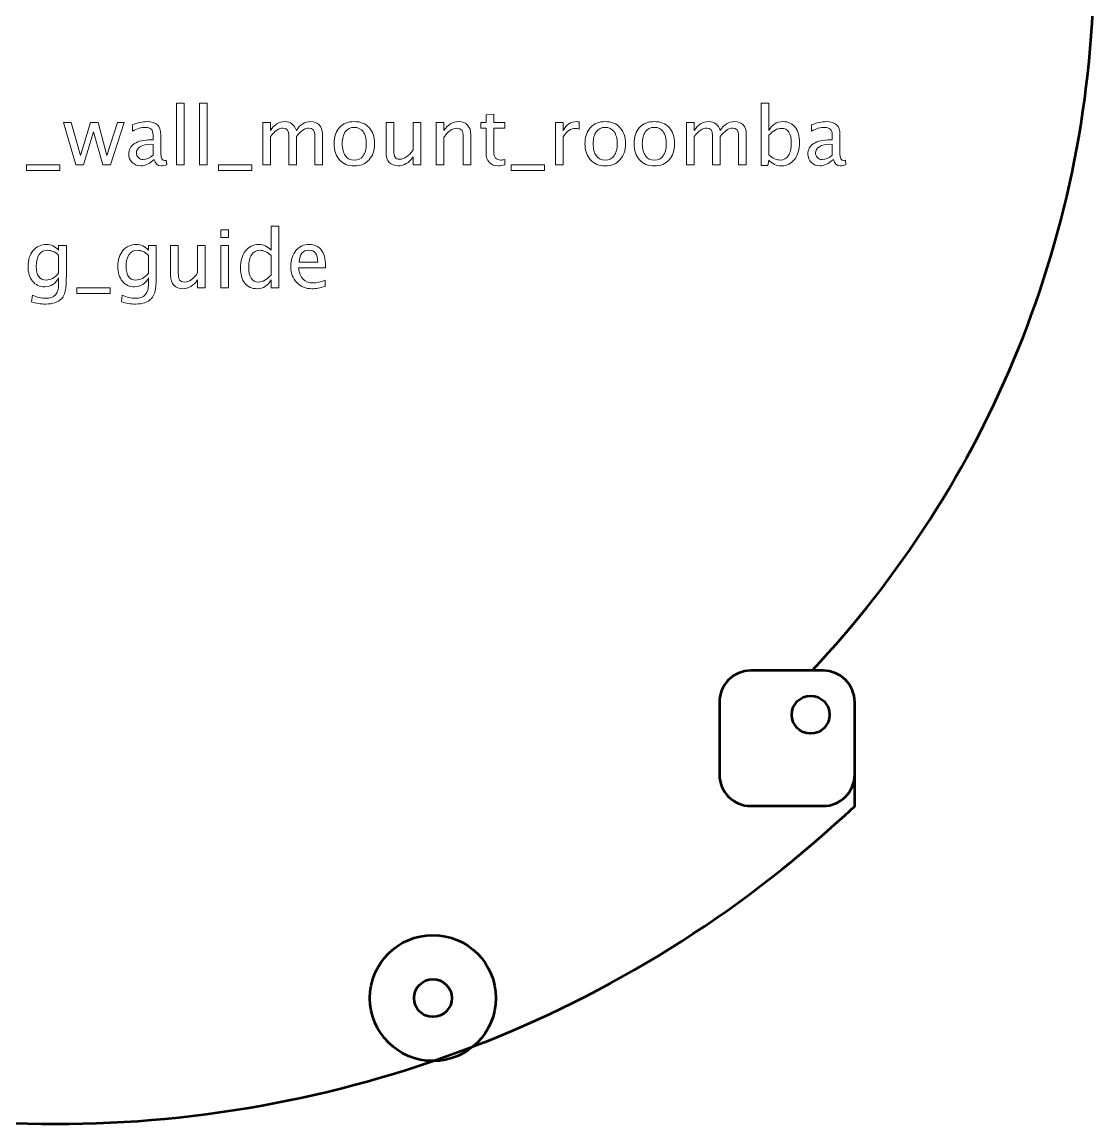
# Model space of a CAD drawing. Header units: centimetres. Extents: x -16.5 to 16.5, y -17.5 to 17.5.
# Drawn here: x -0.53 to 16.5, y -17.5 to 0 of the extents above; entities that cross this region are included whole.
import ezdxf

# ---------------------------------------------------------------- set-up
doc = ezdxf.new("R2010")
doc.units = ezdxf.units.CM
doc.header["$MEASUREMENT"] = 0
doc.layers.add('Layer 1', color=7, linetype='Continuous')

msp = doc.modelspace()

# ---------------------------------------------------------------- linework, layer by layer
at = {"layer": 'Layer 1', "lineweight": 53}
for centre, major_axis in [((12, -11), (0, 0.3)), ((6.00001, -15.50001), (0, 0.30001))]:
    msp.add_ellipse(centre, major_axis=major_axis, ratio=1, dxfattribs=at)
at = {"layer": 'Layer 1', "color": 202, "lineweight": 53}
msp.add_ellipse((12, -11), major_axis=(0, 0.3), ratio=1, dxfattribs=at)
at = {"layer": 'Layer 1', "color": 1, "lineweight": 53}
for centre, major_axis in [((6.00003, -15.50003), (0, 1.00003)), ((6.00001, -15.50001), (0, 0.30001))]:
    msp.add_ellipse(centre, major_axis=major_axis, ratio=1, dxfattribs=at)
at = {"layer": 'Layer 1', "lineweight": 53}
msp.add_open_spline([(0, 17.5), (9.11268, 17.5), (16.5, 10.11268), (16.5, 1), (16.5, 1), (16.5, -3.37268), (14.79835, -7.34742), (12.02203, -10.3), (12.02203, -10.3), (12.02203, -10.3), (12.2, -10.3), (12.2, -10.3), (12.2, -10.3), (12.47614, -10.3), (12.7, -10.52386), (12.7, -10.8), (12.7, -10.8), (12.7, -10.8), (12.7, -12.45104), (12.7, -12.45104), (12.7, -12.45104), (11.01061, -14.04667), (9.02094, -15.32755), (6.82455, -16.2), (6.82455, -16.2), (6.82455, -16.2), (6.81233, -16.2), (6.81233, -16.2), (6.81233, -16.2), (4.65126, -17.0559), (2.34049, -17.5), (0, -17.5), (0, -17.5), (-2.34049, -17.5), (-4.65126, -17.0559), (-6.81229, -16.2), (-6.81229, -16.2), (-6.81229, -16.2), (-6.82455, -16.2), (-6.82455, -16.2), (-6.82455, -16.2), (-9.02094, -15.32755), (-11.01061, -14.04667), (-12.7, -12.45104), (-12.7, -12.45104), (-12.7, -12.45104), (-12.7, -10.8), (-12.7, -10.8), (-12.7, -10.8), (-12.7, -10.52386), (-12.47614, -10.3), (-12.2, -10.3), (-12.2, -10.3), (-12.2, -10.3), (-12.02203, -10.3), (-12.02203, -10.3), (-12.02203, -10.3), (-14.79835, -7.34742), (-16.5, -3.37268), (-16.5, 1), (-16.5, 1), (-16.5, 10.11268), (-9.11268, 17.5), (0, 17.5)], degree=3, knots=[0, 0, 0, 0, 0.05882353, 0.05882353, 0.05882353, 0.05882353, 0.11764706, 0.11764706, 0.11764706, 0.11764706, 0.17647059, 0.17647059, 0.17647059, 0.17647059, 0.23529412, 0.23529412, 0.23529412, 0.23529412, 0.29411765, 0.29411765, 0.29411765, 0.29411765, 0.35294118, 0.35294118, 0.35294118, 0.35294118, 0.41176471, 0.41176471, 0.41176471, 0.41176471, 0.47058824, 0.47058824, 0.47058824, 0.47058824, 0.52941176, 0.52941176, 0.52941176, 0.52941176, 0.58823529, 0.58823529, 0.58823529, 0.58823529, 0.64705882, 0.64705882, 0.64705882, 0.64705882, 0.70588235, 0.70588235, 0.70588235, 0.70588235, 0.76470588, 0.76470588, 0.76470588, 0.76470588, 0.82352941, 0.82352941, 0.82352941, 0.82352941, 0.88235294, 0.88235294, 0.88235294, 0.88235294, 1, 1, 1, 1], dxfattribs=at)
at = {"layer": 'Layer 1', "color": 5, "lineweight": 9}
for points, knots in [([(1.92722, -2.26853), (1.92722, -2.26853), (1.92722, -1.28936), (1.92722, -1.28936), (1.92722, -1.28936), (1.92722, -1.28936), (2.04914, -1.28936), (2.04914, -1.28936), (2.04914, -1.28936), (2.04914, -1.28936), (2.04914, -2.26853), (2.04914, -2.26853), (2.04914, -2.26853), (2.04914, -2.26853), (1.92722, -2.26853), (1.92722, -2.26853)], [0, 0, 0, 0, 0.2, 0.2, 0.2, 0.2, 0.4, 0.4, 0.4, 0.4, 0.6, 0.6, 0.6, 0.6, 1, 1, 1, 1]), ([(2.29425, -2.26853), (2.29425, -2.26853), (2.29425, -1.28936), (2.29425, -1.28936), (2.29425, -1.28936), (2.29425, -1.28936), (2.41617, -1.28936), (2.41617, -1.28936), (2.41617, -1.28936), (2.41617, -1.28936), (2.41617, -2.26853), (2.41617, -2.26853), (2.41617, -2.26853), (2.41617, -2.26853), (2.29425, -2.26853), (2.29425, -2.26853)], [0, 0, 0, 0, 0.2, 0.2, 0.2, 0.2, 0.4, 0.4, 0.4, 0.4, 0.6, 0.6, 0.6, 0.6, 1, 1, 1, 1]), ([(11.21452, -2.27615), (11.21452, -2.27615), (11.21452, -1.28936), (11.21452, -1.28936), (11.21452, -1.28936), (11.21452, -1.28936), (11.33644, -1.28936), (11.33644, -1.28936), (11.33644, -1.28936), (11.33644, -1.28936), (11.33644, -1.72264), (11.33644, -1.72264), (11.33644, -1.72264), (11.38639, -1.62845), (11.46154, -1.58146), (11.56165, -1.58146), (11.56165, -1.58146), (11.64272, -1.58146), (11.70643, -1.61088), (11.753, -1.66994), (11.753, -1.66994), (11.79957, -1.72899), (11.82285, -1.80964), (11.82285, -1.91187), (11.82285, -1.91187), (11.82285, -2.02321), (11.79639, -2.11317), (11.74369, -2.18132), (11.74369, -2.18132), (11.69098, -2.24969), (11.62156, -2.28377), (11.53562, -2.28377), (11.53562, -2.28377), (11.45582, -2.28377), (11.38936, -2.25329), (11.33644, -2.19212), (11.33644, -2.19212), (11.33644, -2.19212), (11.32162, -2.27615), (11.32162, -2.27615), (11.32162, -2.27615), (11.32162, -2.27615), (11.21452, -2.27615), (11.21452, -2.27615)], [0, 0, 0, 0, 0.08333333, 0.08333333, 0.08333333, 0.08333333, 0.16666667, 0.16666667, 0.16666667, 0.16666667, 0.25, 0.25, 0.25, 0.25, 0.33333333, 0.33333333, 0.33333333, 0.33333333, 0.41666667, 0.41666667, 0.41666667, 0.41666667, 0.5, 0.5, 0.5, 0.5, 0.58333333, 0.58333333, 0.58333333, 0.58333333, 0.66666667, 0.66666667, 0.66666667, 0.66666667, 0.75, 0.75, 0.75, 0.75, 0.83333333, 0.83333333, 0.83333333, 0.83333333, 1, 1, 1, 1]), ([(7.13973, -2.26832), (7.10205, -2.27869), (7.06925, -2.28377), (7.04152, -2.28377), (7.04152, -2.28377), (6.97929, -2.28377), (6.93082, -2.26599), (6.8961, -2.23043), (6.8961, -2.23043), (6.86118, -2.19487), (6.84382, -2.14555), (6.84382, -2.08226), (6.84382, -2.08226), (6.84382, -2.08226), (6.84382, -1.68687), (6.84382, -1.68687), (6.84382, -1.68687), (6.84382, -1.68687), (6.75958, -1.68687), (6.75958, -1.68687), (6.75958, -1.68687), (6.75958, -1.68687), (6.75958, -1.59543), (6.75958, -1.59543), (6.75958, -1.59543), (6.75958, -1.59543), (6.84382, -1.59543), (6.84382, -1.59543), (6.84382, -1.59543), (6.84382, -1.59543), (6.84382, -1.47372), (6.84382, -1.47372), (6.84382, -1.47372), (6.84382, -1.47372), (6.96574, -1.46208), (6.96574, -1.46208), (6.96574, -1.46208), (6.96574, -1.46208), (6.96574, -1.59543), (6.96574, -1.59543), (6.96574, -1.59543), (6.96574, -1.59543), (7.14227, -1.59543), (7.14227, -1.59543), (7.14227, -1.59543), (7.14227, -1.59543), (7.14227, -1.68687), (7.14227, -1.68687), (7.14227, -1.68687), (7.14227, -1.68687), (6.96574, -1.68687), (6.96574, -1.68687), (6.96574, -1.68687), (6.96574, -1.68687), (6.96574, -2.06025), (6.96574, -2.06025), (6.96574, -2.06025), (6.96574, -2.1483), (7.00405, -2.19233), (7.08046, -2.19233), (7.08046, -2.19233), (7.09676, -2.19233), (7.11645, -2.18958), (7.13973, -2.18429), (7.13973, -2.18429), (7.13973, -2.18429), (7.13973, -2.26832), (7.13973, -2.26832)], [0, 0, 0, 0, 0.05555556, 0.05555556, 0.05555556, 0.05555556, 0.11111111, 0.11111111, 0.11111111, 0.11111111, 0.16666667, 0.16666667, 0.16666667, 0.16666667, 0.22222222, 0.22222222, 0.22222222, 0.22222222, 0.27777778, 0.27777778, 0.27777778, 0.27777778, 0.33333333, 0.33333333, 0.33333333, 0.33333333, 0.38888889, 0.38888889, 0.38888889, 0.38888889, 0.44444444, 0.44444444, 0.44444444, 0.44444444, 0.5, 0.5, 0.5, 0.5, 0.55555556, 0.55555556, 0.55555556, 0.55555556, 0.61111111, 0.61111111, 0.61111111, 0.61111111, 0.66666667, 0.66666667, 0.66666667, 0.66666667, 0.72222222, 0.72222222, 0.72222222, 0.72222222, 0.77777778, 0.77777778, 0.77777778, 0.77777778, 0.83333333, 0.83333333, 0.83333333, 0.83333333, 0.88888889, 0.88888889, 0.88888889, 0.88888889, 1, 1, 1, 1]), ([(0.32617, -2.26853), (0.32617, -2.26853), (0.13313, -1.59543), (0.13313, -1.59543), (0.13313, -1.59543), (0.13313, -1.59543), (0.25209, -1.59543), (0.25209, -1.59543), (0.25209, -1.59543), (0.25209, -1.59543), (0.40004, -2.11803), (0.40004, -2.11803), (0.40004, -2.11803), (0.40004, -2.11803), (0.55964, -1.59543), (0.55964, -1.59543), (0.55964, -1.59543), (0.55964, -1.59543), (0.68156, -1.59543), (0.68156, -1.59543), (0.68156, -1.59543), (0.68156, -1.59543), (0.82189, -2.11719), (0.82189, -2.11719), (0.82189, -2.11719), (0.82189, -2.11719), (0.99165, -1.59543), (0.99165, -1.59543), (0.99165, -1.59543), (0.99165, -1.59543), (1.09579, -1.59543), (1.09579, -1.59543), (1.09579, -1.59543), (1.09579, -1.59543), (0.87608, -2.26853), (0.87608, -2.26853), (0.87608, -2.26853), (0.87608, -2.26853), (0.75416, -2.26853), (0.75416, -2.26853), (0.75416, -2.26853), (0.75416, -2.26853), (0.6098, -1.7436), (0.6098, -1.7436), (0.6098, -1.7436), (0.6098, -1.7436), (0.44809, -2.26853), (0.44809, -2.26853), (0.44809, -2.26853), (0.44809, -2.26853), (0.32617, -2.26853), (0.32617, -2.26853)], [0, 0, 0, 0, 0.07142857, 0.07142857, 0.07142857, 0.07142857, 0.14285714, 0.14285714, 0.14285714, 0.14285714, 0.21428571, 0.21428571, 0.21428571, 0.21428571, 0.28571429, 0.28571429, 0.28571429, 0.28571429, 0.35714286, 0.35714286, 0.35714286, 0.35714286, 0.42857143, 0.42857143, 0.42857143, 0.42857143, 0.5, 0.5, 0.5, 0.5, 0.57142857, 0.57142857, 0.57142857, 0.57142857, 0.64285714, 0.64285714, 0.64285714, 0.64285714, 0.71428571, 0.71428571, 0.71428571, 0.71428571, 0.78571429, 0.78571429, 0.78571429, 0.78571429, 0.85714286, 0.85714286, 0.85714286, 0.85714286, 1, 1, 1, 1]), ([(1.57289, -2.1828), (1.49966, -2.25011), (1.42917, -2.28377), (1.36144, -2.28377), (1.36144, -2.28377), (1.30577, -2.28377), (1.25941, -2.26641), (1.2228, -2.23149), (1.2228, -2.23149), (1.18597, -2.19656), (1.16755, -2.15254), (1.16755, -2.09941), (1.16755, -2.09941), (1.16755, -2.02596), (1.19845, -1.96944), (1.26026, -1.93007), (1.26026, -1.93007), (1.32207, -1.8907), (1.41076, -1.87102), (1.52633, -1.87102), (1.52633, -1.87102), (1.52633, -1.87102), (1.5549, -1.87102), (1.5549, -1.87102), (1.5549, -1.87102), (1.5549, -1.87102), (1.5549, -1.78995), (1.5549, -1.78995), (1.5549, -1.78995), (1.5549, -1.71185), (1.51426, -1.6729), (1.43277, -1.6729), (1.43277, -1.6729), (1.36969, -1.6729), (1.30069, -1.6928), (1.22597, -1.73259), (1.22597, -1.73259), (1.22597, -1.73259), (1.22597, -1.63226), (1.22597, -1.63226), (1.22597, -1.63226), (1.3081, -1.59839), (1.38557, -1.58146), (1.45817, -1.58146), (1.45817, -1.58146), (1.53289, -1.58146), (1.58813, -1.59839), (1.62348, -1.63247), (1.62348, -1.63247), (1.65904, -1.66655), (1.67682, -1.71904), (1.67682, -1.78995), (1.67682, -1.78995), (1.67682, -1.78995), (1.67682, -2.09412), (1.67682, -2.09412), (1.67682, -2.09412), (1.67682, -2.16375), (1.6982, -2.19868), (1.74117, -2.19868), (1.74117, -2.19868), (1.74646, -2.19868), (1.75429, -2.19783), (1.76466, -2.19614), (1.76466, -2.19614), (1.76466, -2.19614), (1.77334, -2.26387), (1.77334, -2.26387), (1.77334, -2.26387), (1.74561, -2.27721), (1.71513, -2.28377), (1.68169, -2.28377), (1.68169, -2.28377), (1.62475, -2.28377), (1.58856, -2.25011), (1.57289, -2.1828)], [0, 0, 0, 0, 0.05, 0.05, 0.05, 0.05, 0.1, 0.1, 0.1, 0.1, 0.15, 0.15, 0.15, 0.15, 0.2, 0.2, 0.2, 0.2, 0.25, 0.25, 0.25, 0.25, 0.3, 0.3, 0.3, 0.3, 0.35, 0.35, 0.35, 0.35, 0.4, 0.4, 0.4, 0.4, 0.45, 0.45, 0.45, 0.45, 0.5, 0.5, 0.5, 0.5, 0.55, 0.55, 0.55, 0.55, 0.6, 0.6, 0.6, 0.6, 0.65, 0.65, 0.65, 0.65, 0.7, 0.7, 0.7, 0.7, 0.75, 0.75, 0.75, 0.75, 0.8, 0.8, 0.8, 0.8, 0.85, 0.85, 0.85, 0.85, 0.9, 0.9, 0.9, 0.9, 1, 1, 1, 1]), ([(3.29628, -2.26853), (3.29628, -2.26853), (3.29628, -1.59543), (3.29628, -1.59543), (3.29628, -1.59543), (3.29628, -1.59543), (3.4182, -1.59543), (3.4182, -1.59543), (3.4182, -1.59543), (3.4182, -1.59543), (3.4182, -1.72264), (3.4182, -1.72264), (3.4182, -1.72264), (3.47768, -1.62845), (3.55388, -1.58146), (3.64722, -1.58146), (3.64722, -1.58146), (3.73718, -1.58146), (3.79835, -1.62845), (3.83095, -1.72264), (3.83095, -1.72264), (3.88874, -1.6276), (3.96409, -1.58019), (4.05659, -1.58019), (4.05659, -1.58019), (4.11564, -1.58019), (4.16157, -1.59755), (4.19438, -1.63247), (4.19438, -1.63247), (4.22719, -1.6674), (4.2437, -1.71629), (4.2437, -1.77916), (4.2437, -1.77916), (4.2437, -1.77916), (4.2437, -2.26853), (4.2437, -2.26853), (4.2437, -2.26853), (4.2437, -2.26853), (4.12178, -2.26853), (4.12178, -2.26853), (4.12178, -2.26853), (4.12178, -2.26853), (4.12178, -1.79926), (4.12178, -1.79926), (4.12178, -1.79926), (4.12178, -1.72264), (4.0913, -1.68433), (4.03034, -1.68433), (4.03034, -1.68433), (3.96705, -1.68433), (3.90059, -1.72899), (3.83095, -1.81853), (3.83095, -1.81853), (3.83095, -1.81853), (3.83095, -2.26853), (3.83095, -2.26853), (3.83095, -2.26853), (3.83095, -2.26853), (3.70903, -2.26853), (3.70903, -2.26853), (3.70903, -2.26853), (3.70903, -2.26853), (3.70903, -1.79884), (3.70903, -1.79884), (3.70903, -1.79884), (3.70903, -1.72158), (3.67813, -1.68306), (3.61611, -1.68306), (3.61611, -1.68306), (3.55451, -1.68306), (3.48847, -1.72793), (3.4182, -1.81789), (3.4182, -1.81789), (3.4182, -1.81789), (3.4182, -2.26853), (3.4182, -2.26853), (3.4182, -2.26853), (3.4182, -2.26853), (3.29628, -2.26853), (3.29628, -2.26853)], [0, 0, 0, 0, 0.04761905, 0.04761905, 0.04761905, 0.04761905, 0.0952381, 0.0952381, 0.0952381, 0.0952381, 0.14285714, 0.14285714, 0.14285714, 0.14285714, 0.19047619, 0.19047619, 0.19047619, 0.19047619, 0.23809524, 0.23809524, 0.23809524, 0.23809524, 0.28571429, 0.28571429, 0.28571429, 0.28571429, 0.33333333, 0.33333333, 0.33333333, 0.33333333, 0.38095238, 0.38095238, 0.38095238, 0.38095238, 0.42857143, 0.42857143, 0.42857143, 0.42857143, 0.47619048, 0.47619048, 0.47619048, 0.47619048, 0.52380952, 0.52380952, 0.52380952, 0.52380952, 0.57142857, 0.57142857, 0.57142857, 0.57142857, 0.61904762, 0.61904762, 0.61904762, 0.61904762, 0.66666667, 0.66666667, 0.66666667, 0.66666667, 0.71428571, 0.71428571, 0.71428571, 0.71428571, 0.76190476, 0.76190476, 0.76190476, 0.76190476, 0.80952381, 0.80952381, 0.80952381, 0.80952381, 0.85714286, 0.85714286, 0.85714286, 0.85714286, 0.9047619, 0.9047619, 0.9047619, 0.9047619, 1, 1, 1, 1]), ([(4.75001, -2.28377), (4.65116, -2.28377), (4.57285, -2.25223), (4.51527, -2.18915), (4.51527, -2.18915), (4.45749, -2.12608), (4.4287, -2.04035), (4.4287, -1.93219), (4.4287, -1.93219), (4.4287, -1.82424), (4.45749, -1.73873), (4.51527, -1.67586), (4.51527, -1.67586), (4.57285, -1.613), (4.65116, -1.58146), (4.75001, -1.58146), (4.75001, -1.58146), (4.84886, -1.58146), (4.92718, -1.613), (4.98475, -1.67586), (4.98475, -1.67586), (5.04253, -1.73873), (5.07132, -1.82424), (5.07132, -1.93219), (5.07132, -1.93219), (5.07132, -2.04035), (5.04253, -2.12608), (4.98475, -2.18915), (4.98475, -2.18915), (4.92718, -2.25223), (4.84886, -2.28377), (4.75001, -2.28377)], [0, 0, 0, 0, 0.11111111, 0.11111111, 0.11111111, 0.11111111, 0.22222222, 0.22222222, 0.22222222, 0.22222222, 0.33333333, 0.33333333, 0.33333333, 0.33333333, 0.44444444, 0.44444444, 0.44444444, 0.44444444, 0.55555556, 0.55555556, 0.55555556, 0.55555556, 0.66666667, 0.66666667, 0.66666667, 0.66666667, 0.77777778, 0.77777778, 0.77777778, 0.77777778, 1, 1, 1, 1]), ([(4.7498, -2.19233), (4.81012, -2.19233), (4.85711, -2.16968), (4.89056, -2.12417), (4.89056, -2.12417), (4.92379, -2.07888), (4.94051, -2.01474), (4.94051, -1.93219), (4.94051, -1.93219), (4.94051, -1.84985), (4.92379, -1.78593), (4.89056, -1.74063), (4.89056, -1.74063), (4.85711, -1.69555), (4.81012, -1.6729), (4.7498, -1.6729), (4.7498, -1.6729), (4.68926, -1.6729), (4.64227, -1.69555), (4.60925, -1.74063), (4.60925, -1.74063), (4.57602, -1.78593), (4.55951, -1.84985), (4.55951, -1.93219), (4.55951, -1.93219), (4.55951, -2.01474), (4.57602, -2.07888), (4.60925, -2.12417), (4.60925, -2.12417), (4.64227, -2.16968), (4.68926, -2.19233), (4.7498, -2.19233)], [0, 0, 0, 0, 0.11111111, 0.11111111, 0.11111111, 0.11111111, 0.22222222, 0.22222222, 0.22222222, 0.22222222, 0.33333333, 0.33333333, 0.33333333, 0.33333333, 0.44444444, 0.44444444, 0.44444444, 0.44444444, 0.55555556, 0.55555556, 0.55555556, 0.55555556, 0.66666667, 0.66666667, 0.66666667, 0.66666667, 0.77777778, 0.77777778, 0.77777778, 0.77777778, 1, 1, 1, 1]), ([(5.68388, -2.26853), (5.68388, -2.26853), (5.68388, -2.14195), (5.68388, -2.14195), (5.68388, -2.14195), (5.6189, -2.23657), (5.53995, -2.28377), (5.44724, -2.28377), (5.44724, -2.28377), (5.38839, -2.28377), (5.34162, -2.26535), (5.3069, -2.22831), (5.3069, -2.22831), (5.27198, -2.19127), (5.25462, -2.14153), (5.25462, -2.07866), (5.25462, -2.07866), (5.25462, -2.07866), (5.25462, -1.59543), (5.25462, -1.59543), (5.25462, -1.59543), (5.25462, -1.59543), (5.37654, -1.59543), (5.37654, -1.59543), (5.37654, -1.59543), (5.37654, -1.59543), (5.37654, -2.03887), (5.37654, -2.03887), (5.37654, -2.03887), (5.37654, -2.08946), (5.38395, -2.12523), (5.39855, -2.1464), (5.39855, -2.1464), (5.41337, -2.16778), (5.43792, -2.17836), (5.47243, -2.17836), (5.47243, -2.17836), (5.54693, -2.17836), (5.61763, -2.12946), (5.68388, -2.03146), (5.68388, -2.03146), (5.68388, -2.03146), (5.68388, -1.59543), (5.68388, -1.59543), (5.68388, -1.59543), (5.68388, -1.59543), (5.8058, -1.59543), (5.8058, -1.59543), (5.8058, -1.59543), (5.8058, -1.59543), (5.8058, -2.26853), (5.8058, -2.26853), (5.8058, -2.26853), (5.8058, -2.26853), (5.68388, -2.26853), (5.68388, -2.26853)], [0, 0, 0, 0, 0.06666667, 0.06666667, 0.06666667, 0.06666667, 0.13333333, 0.13333333, 0.13333333, 0.13333333, 0.2, 0.2, 0.2, 0.2, 0.26666667, 0.26666667, 0.26666667, 0.26666667, 0.33333333, 0.33333333, 0.33333333, 0.33333333, 0.4, 0.4, 0.4, 0.4, 0.46666667, 0.46666667, 0.46666667, 0.46666667, 0.53333333, 0.53333333, 0.53333333, 0.53333333, 0.6, 0.6, 0.6, 0.6, 0.66666667, 0.66666667, 0.66666667, 0.66666667, 0.73333333, 0.73333333, 0.73333333, 0.73333333, 0.8, 0.8, 0.8, 0.8, 0.86666667, 0.86666667, 0.86666667, 0.86666667, 1, 1, 1, 1]), ([(6.05049, -2.26853), (6.05049, -2.26853), (6.05049, -1.59543), (6.05049, -1.59543), (6.05049, -1.59543), (6.05049, -1.59543), (6.17241, -1.59543), (6.17241, -1.59543), (6.17241, -1.59543), (6.17241, -1.59543), (6.17241, -1.72264), (6.17241, -1.72264), (6.17241, -1.72264), (6.23697, -1.62845), (6.31613, -1.58146), (6.40969, -1.58146), (6.40969, -1.58146), (6.46853, -1.58146), (6.51531, -1.59987), (6.54981, -1.63692), (6.54981, -1.63692), (6.58431, -1.67375), (6.60167, -1.72349), (6.60167, -1.78572), (6.60167, -1.78572), (6.60167, -1.78572), (6.60167, -2.26853), (6.60167, -2.26853), (6.60167, -2.26853), (6.60167, -2.26853), (6.47975, -2.26853), (6.47975, -2.26853), (6.47975, -2.26853), (6.47975, -2.26853), (6.47975, -1.82551), (6.47975, -1.82551), (6.47975, -1.82551), (6.47975, -1.77556), (6.47234, -1.74), (6.45774, -1.71883), (6.45774, -1.71883), (6.44292, -1.69745), (6.41858, -1.68687), (6.3845, -1.68687), (6.3845, -1.68687), (6.30957, -1.68687), (6.23887, -1.73576), (6.17241, -1.83355), (6.17241, -1.83355), (6.17241, -1.83355), (6.17241, -2.26853), (6.17241, -2.26853), (6.17241, -2.26853), (6.17241, -2.26853), (6.05049, -2.26853), (6.05049, -2.26853)], [0, 0, 0, 0, 0.06666667, 0.06666667, 0.06666667, 0.06666667, 0.13333333, 0.13333333, 0.13333333, 0.13333333, 0.2, 0.2, 0.2, 0.2, 0.26666667, 0.26666667, 0.26666667, 0.26666667, 0.33333333, 0.33333333, 0.33333333, 0.33333333, 0.4, 0.4, 0.4, 0.4, 0.46666667, 0.46666667, 0.46666667, 0.46666667, 0.53333333, 0.53333333, 0.53333333, 0.53333333, 0.6, 0.6, 0.6, 0.6, 0.66666667, 0.66666667, 0.66666667, 0.66666667, 0.73333333, 0.73333333, 0.73333333, 0.73333333, 0.8, 0.8, 0.8, 0.8, 0.86666667, 0.86666667, 0.86666667, 0.86666667, 1, 1, 1, 1]), ([(7.94872, -2.26853), (7.94872, -2.26853), (7.94872, -1.59543), (7.94872, -1.59543), (7.94872, -1.59543), (7.94872, -1.59543), (8.07064, -1.59543), (8.07064, -1.59543), (8.07064, -1.59543), (8.07064, -1.59543), (8.07064, -1.72264), (8.07064, -1.72264), (8.07064, -1.72264), (8.11911, -1.62845), (8.18939, -1.58146), (8.28167, -1.58146), (8.28167, -1.58146), (8.29416, -1.58146), (8.30728, -1.58252), (8.32083, -1.58463), (8.32083, -1.58463), (8.32083, -1.58463), (8.32083, -1.69872), (8.32083, -1.69872), (8.32083, -1.69872), (8.29966, -1.69174), (8.28104, -1.68814), (8.26495, -1.68814), (8.26495, -1.68814), (8.18748, -1.68814), (8.12271, -1.73386), (8.07064, -1.82551), (8.07064, -1.82551), (8.07064, -1.82551), (8.07064, -2.26853), (8.07064, -2.26853), (8.07064, -2.26853), (8.07064, -2.26853), (7.94872, -2.26853), (7.94872, -2.26853)], [0, 0, 0, 0, 0.09090909, 0.09090909, 0.09090909, 0.09090909, 0.18181818, 0.18181818, 0.18181818, 0.18181818, 0.27272727, 0.27272727, 0.27272727, 0.27272727, 0.36363636, 0.36363636, 0.36363636, 0.36363636, 0.45454545, 0.45454545, 0.45454545, 0.45454545, 0.54545455, 0.54545455, 0.54545455, 0.54545455, 0.63636364, 0.63636364, 0.63636364, 0.63636364, 0.72727273, 0.72727273, 0.72727273, 0.72727273, 0.81818182, 0.81818182, 0.81818182, 0.81818182, 1, 1, 1, 1]), ([(8.73633, -2.28377), (8.63748, -2.28377), (8.55917, -2.25223), (8.50159, -2.18915), (8.50159, -2.18915), (8.44381, -2.12608), (8.41502, -2.04035), (8.41502, -1.93219), (8.41502, -1.93219), (8.41502, -1.82424), (8.44381, -1.73873), (8.50159, -1.67586), (8.50159, -1.67586), (8.55917, -1.613), (8.63748, -1.58146), (8.73633, -1.58146), (8.73633, -1.58146), (8.83518, -1.58146), (8.9135, -1.613), (8.97107, -1.67586), (8.97107, -1.67586), (9.02885, -1.73873), (9.05764, -1.82424), (9.05764, -1.93219), (9.05764, -1.93219), (9.05764, -2.04035), (9.02885, -2.12608), (8.97107, -2.18915), (8.97107, -2.18915), (8.9135, -2.25223), (8.83518, -2.28377), (8.73633, -2.28377)], [0, 0, 0, 0, 0.11111111, 0.11111111, 0.11111111, 0.11111111, 0.22222222, 0.22222222, 0.22222222, 0.22222222, 0.33333333, 0.33333333, 0.33333333, 0.33333333, 0.44444444, 0.44444444, 0.44444444, 0.44444444, 0.55555556, 0.55555556, 0.55555556, 0.55555556, 0.66666667, 0.66666667, 0.66666667, 0.66666667, 0.77777778, 0.77777778, 0.77777778, 0.77777778, 1, 1, 1, 1]), ([(8.73612, -2.19233), (8.79644, -2.19233), (8.84343, -2.16968), (8.87688, -2.12417), (8.87688, -2.12417), (8.91011, -2.07888), (8.92683, -2.01474), (8.92683, -1.93219), (8.92683, -1.93219), (8.92683, -1.84985), (8.91011, -1.78593), (8.87688, -1.74063), (8.87688, -1.74063), (8.84343, -1.69555), (8.79644, -1.6729), (8.73612, -1.6729), (8.73612, -1.6729), (8.67558, -1.6729), (8.62859, -1.69555), (8.59557, -1.74063), (8.59557, -1.74063), (8.56234, -1.78593), (8.54583, -1.84985), (8.54583, -1.93219), (8.54583, -1.93219), (8.54583, -2.01474), (8.56234, -2.07888), (8.59557, -2.12417), (8.59557, -2.12417), (8.62859, -2.16968), (8.67558, -2.19233), (8.73612, -2.19233)], [0, 0, 0, 0, 0.11111111, 0.11111111, 0.11111111, 0.11111111, 0.22222222, 0.22222222, 0.22222222, 0.22222222, 0.33333333, 0.33333333, 0.33333333, 0.33333333, 0.44444444, 0.44444444, 0.44444444, 0.44444444, 0.55555556, 0.55555556, 0.55555556, 0.55555556, 0.66666667, 0.66666667, 0.66666667, 0.66666667, 0.77777778, 0.77777778, 0.77777778, 0.77777778, 1, 1, 1, 1]), ([(9.51653, -2.28377), (9.41768, -2.28377), (9.33937, -2.25223), (9.28179, -2.18915), (9.28179, -2.18915), (9.22401, -2.12608), (9.19522, -2.04035), (9.19522, -1.93219), (9.19522, -1.93219), (9.19522, -1.82424), (9.22401, -1.73873), (9.28179, -1.67586), (9.28179, -1.67586), (9.33937, -1.613), (9.41768, -1.58146), (9.51653, -1.58146), (9.51653, -1.58146), (9.61538, -1.58146), (9.6937, -1.613), (9.75127, -1.67586), (9.75127, -1.67586), (9.80905, -1.73873), (9.83784, -1.82424), (9.83784, -1.93219), (9.83784, -1.93219), (9.83784, -2.04035), (9.80905, -2.12608), (9.75127, -2.18915), (9.75127, -2.18915), (9.6937, -2.25223), (9.61538, -2.28377), (9.51653, -2.28377)], [0, 0, 0, 0, 0.11111111, 0.11111111, 0.11111111, 0.11111111, 0.22222222, 0.22222222, 0.22222222, 0.22222222, 0.33333333, 0.33333333, 0.33333333, 0.33333333, 0.44444444, 0.44444444, 0.44444444, 0.44444444, 0.55555556, 0.55555556, 0.55555556, 0.55555556, 0.66666667, 0.66666667, 0.66666667, 0.66666667, 0.77777778, 0.77777778, 0.77777778, 0.77777778, 1, 1, 1, 1]), ([(9.51632, -2.19233), (9.57664, -2.19233), (9.62363, -2.16968), (9.65708, -2.12417), (9.65708, -2.12417), (9.69031, -2.07888), (9.70703, -2.01474), (9.70703, -1.93219), (9.70703, -1.93219), (9.70703, -1.84985), (9.69031, -1.78593), (9.65708, -1.74063), (9.65708, -1.74063), (9.62363, -1.69555), (9.57664, -1.6729), (9.51632, -1.6729), (9.51632, -1.6729), (9.45578, -1.6729), (9.40879, -1.69555), (9.37577, -1.74063), (9.37577, -1.74063), (9.34254, -1.78593), (9.32603, -1.84985), (9.32603, -1.93219), (9.32603, -1.93219), (9.32603, -2.01474), (9.34254, -2.07888), (9.37577, -2.12417), (9.37577, -2.12417), (9.40879, -2.16968), (9.45578, -2.19233), (9.51632, -2.19233)], [0, 0, 0, 0, 0.11111111, 0.11111111, 0.11111111, 0.11111111, 0.22222222, 0.22222222, 0.22222222, 0.22222222, 0.33333333, 0.33333333, 0.33333333, 0.33333333, 0.44444444, 0.44444444, 0.44444444, 0.44444444, 0.55555556, 0.55555556, 0.55555556, 0.55555556, 0.66666667, 0.66666667, 0.66666667, 0.66666667, 0.77777778, 0.77777778, 0.77777778, 0.77777778, 1, 1, 1, 1]), ([(10.02876, -2.26853), (10.02876, -2.26853), (10.02876, -1.59543), (10.02876, -1.59543), (10.02876, -1.59543), (10.02876, -1.59543), (10.15068, -1.59543), (10.15068, -1.59543), (10.15068, -1.59543), (10.15068, -1.59543), (10.15068, -1.72264), (10.15068, -1.72264), (10.15068, -1.72264), (10.21016, -1.62845), (10.28636, -1.58146), (10.3797, -1.58146), (10.3797, -1.58146), (10.46966, -1.58146), (10.53083, -1.62845), (10.56343, -1.72264), (10.56343, -1.72264), (10.62122, -1.6276), (10.69657, -1.58019), (10.78907, -1.58019), (10.78907, -1.58019), (10.84812, -1.58019), (10.89405, -1.59755), (10.92686, -1.63247), (10.92686, -1.63247), (10.95967, -1.6674), (10.97618, -1.71629), (10.97618, -1.77916), (10.97618, -1.77916), (10.97618, -1.77916), (10.97618, -2.26853), (10.97618, -2.26853), (10.97618, -2.26853), (10.97618, -2.26853), (10.85426, -2.26853), (10.85426, -2.26853), (10.85426, -2.26853), (10.85426, -2.26853), (10.85426, -1.79926), (10.85426, -1.79926), (10.85426, -1.79926), (10.85426, -1.72264), (10.82378, -1.68433), (10.76282, -1.68433), (10.76282, -1.68433), (10.69953, -1.68433), (10.63307, -1.72899), (10.56343, -1.81853), (10.56343, -1.81853), (10.56343, -1.81853), (10.56343, -2.26853), (10.56343, -2.26853), (10.56343, -2.26853), (10.56343, -2.26853), (10.44151, -2.26853), (10.44151, -2.26853), (10.44151, -2.26853), (10.44151, -2.26853), (10.44151, -1.79884), (10.44151, -1.79884), (10.44151, -1.79884), (10.44151, -1.72158), (10.41061, -1.68306), (10.34859, -1.68306), (10.34859, -1.68306), (10.28699, -1.68306), (10.22095, -1.72793), (10.15068, -1.81789), (10.15068, -1.81789), (10.15068, -1.81789), (10.15068, -2.26853), (10.15068, -2.26853), (10.15068, -2.26853), (10.15068, -2.26853), (10.02876, -2.26853), (10.02876, -2.26853)], [0, 0, 0, 0, 0.04761905, 0.04761905, 0.04761905, 0.04761905, 0.0952381, 0.0952381, 0.0952381, 0.0952381, 0.14285714, 0.14285714, 0.14285714, 0.14285714, 0.19047619, 0.19047619, 0.19047619, 0.19047619, 0.23809524, 0.23809524, 0.23809524, 0.23809524, 0.28571429, 0.28571429, 0.28571429, 0.28571429, 0.33333333, 0.33333333, 0.33333333, 0.33333333, 0.38095238, 0.38095238, 0.38095238, 0.38095238, 0.42857143, 0.42857143, 0.42857143, 0.42857143, 0.47619048, 0.47619048, 0.47619048, 0.47619048, 0.52380952, 0.52380952, 0.52380952, 0.52380952, 0.57142857, 0.57142857, 0.57142857, 0.57142857, 0.61904762, 0.61904762, 0.61904762, 0.61904762, 0.66666667, 0.66666667, 0.66666667, 0.66666667, 0.71428571, 0.71428571, 0.71428571, 0.71428571, 0.76190476, 0.76190476, 0.76190476, 0.76190476, 0.80952381, 0.80952381, 0.80952381, 0.80952381, 0.85714286, 0.85714286, 0.85714286, 0.85714286, 0.9047619, 0.9047619, 0.9047619, 0.9047619, 1, 1, 1, 1]), ([(11.33644, -2.10809), (11.39931, -2.16418), (11.45921, -2.19233), (11.51615, -2.19233), (11.51615, -2.19233), (11.57224, -2.19233), (11.61563, -2.16883), (11.64611, -2.12206), (11.64611, -2.12206), (11.6768, -2.07528), (11.69204, -2.00945), (11.69204, -1.92436), (11.69204, -1.92436), (11.69204, -1.76688), (11.63997, -1.68814), (11.53583, -1.68814), (11.53583, -1.68814), (11.46767, -1.68814), (11.40121, -1.72497), (11.33644, -1.79884), (11.33644, -1.79884), (11.33644, -1.79884), (11.33644, -2.10809), (11.33644, -2.10809)], [0, 0, 0, 0, 0.14285714, 0.14285714, 0.14285714, 0.14285714, 0.28571429, 0.28571429, 0.28571429, 0.28571429, 0.42857143, 0.42857143, 0.42857143, 0.42857143, 0.57142857, 0.57142857, 0.57142857, 0.57142857, 0.71428571, 0.71428571, 0.71428571, 0.71428571, 1, 1, 1, 1]), ([(12.36069, -2.1828), (12.28746, -2.25011), (12.21697, -2.28377), (12.14924, -2.28377), (12.14924, -2.28377), (12.09357, -2.28377), (12.04721, -2.26641), (12.0106, -2.23149), (12.0106, -2.23149), (11.97377, -2.19656), (11.95535, -2.15254), (11.95535, -2.09941), (11.95535, -2.09941), (11.95535, -2.02596), (11.98625, -1.96944), (12.04806, -1.93007), (12.04806, -1.93007), (12.10987, -1.8907), (12.19856, -1.87102), (12.31413, -1.87102), (12.31413, -1.87102), (12.31413, -1.87102), (12.3427, -1.87102), (12.3427, -1.87102), (12.3427, -1.87102), (12.3427, -1.87102), (12.3427, -1.78995), (12.3427, -1.78995), (12.3427, -1.78995), (12.3427, -1.71185), (12.30206, -1.6729), (12.22057, -1.6729), (12.22057, -1.6729), (12.15749, -1.6729), (12.08849, -1.6928), (12.01377, -1.73259), (12.01377, -1.73259), (12.01377, -1.73259), (12.01377, -1.63226), (12.01377, -1.63226), (12.01377, -1.63226), (12.0959, -1.59839), (12.17337, -1.58146), (12.24597, -1.58146), (12.24597, -1.58146), (12.32069, -1.58146), (12.37593, -1.59839), (12.41128, -1.63247), (12.41128, -1.63247), (12.44684, -1.66655), (12.46462, -1.71904), (12.46462, -1.78995), (12.46462, -1.78995), (12.46462, -1.78995), (12.46462, -2.09412), (12.46462, -2.09412), (12.46462, -2.09412), (12.46462, -2.16375), (12.486, -2.19868), (12.52897, -2.19868), (12.52897, -2.19868), (12.53426, -2.19868), (12.54209, -2.19783), (12.55246, -2.19614), (12.55246, -2.19614), (12.55246, -2.19614), (12.56114, -2.26387), (12.56114, -2.26387), (12.56114, -2.26387), (12.53341, -2.27721), (12.50293, -2.28377), (12.46949, -2.28377), (12.46949, -2.28377), (12.41255, -2.28377), (12.37636, -2.25011), (12.36069, -2.1828)], [0, 0, 0, 0, 0.05, 0.05, 0.05, 0.05, 0.1, 0.1, 0.1, 0.1, 0.15, 0.15, 0.15, 0.15, 0.2, 0.2, 0.2, 0.2, 0.25, 0.25, 0.25, 0.25, 0.3, 0.3, 0.3, 0.3, 0.35, 0.35, 0.35, 0.35, 0.4, 0.4, 0.4, 0.4, 0.45, 0.45, 0.45, 0.45, 0.5, 0.5, 0.5, 0.5, 0.55, 0.55, 0.55, 0.55, 0.6, 0.6, 0.6, 0.6, 0.65, 0.65, 0.65, 0.65, 0.7, 0.7, 0.7, 0.7, 0.75, 0.75, 0.75, 0.75, 0.8, 0.8, 0.8, 0.8, 0.85, 0.85, 0.85, 0.85, 0.9, 0.9, 0.9, 0.9, 1, 1, 1, 1]), ([(1.5549, -2.11634), (1.5549, -2.11634), (1.5549, -1.94341), (1.5549, -1.94341), (1.5549, -1.94341), (1.5549, -1.94341), (1.51574, -1.94214), (1.51574, -1.94214), (1.51574, -1.94214), (1.44801, -1.94214), (1.3934, -1.95463), (1.3517, -1.9796), (1.3517, -1.9796), (1.31021, -2.00479), (1.28947, -2.03802), (1.28947, -2.07951), (1.28947, -2.07951), (1.28947, -2.10851), (1.29984, -2.13306), (1.32037, -2.15317), (1.32037, -2.15317), (1.34112, -2.17328), (1.36631, -2.18344), (1.39615, -2.18344), (1.39615, -2.18344), (1.44695, -2.18344), (1.49987, -2.161), (1.5549, -2.11634)], [0, 0, 0, 0, 0.125, 0.125, 0.125, 0.125, 0.25, 0.25, 0.25, 0.25, 0.375, 0.375, 0.375, 0.375, 0.5, 0.5, 0.5, 0.5, 0.625, 0.625, 0.625, 0.625, 0.75, 0.75, 0.75, 0.75, 1, 1, 1, 1]), ([(12.3427, -2.11634), (12.3427, -2.11634), (12.3427, -1.94341), (12.3427, -1.94341), (12.3427, -1.94341), (12.3427, -1.94341), (12.30354, -1.94214), (12.30354, -1.94214), (12.30354, -1.94214), (12.23581, -1.94214), (12.1812, -1.95463), (12.1395, -1.9796), (12.1395, -1.9796), (12.09801, -2.00479), (12.07727, -2.03802), (12.07727, -2.07951), (12.07727, -2.07951), (12.07727, -2.10851), (12.08764, -2.13306), (12.10817, -2.15317), (12.10817, -2.15317), (12.12892, -2.17328), (12.15411, -2.18344), (12.18395, -2.18344), (12.18395, -2.18344), (12.23475, -2.18344), (12.28767, -2.161), (12.3427, -2.11634)], [0, 0, 0, 0, 0.125, 0.125, 0.125, 0.125, 0.25, 0.25, 0.25, 0.25, 0.375, 0.375, 0.375, 0.375, 0.5, 0.5, 0.5, 0.5, 0.625, 0.625, 0.625, 0.625, 0.75, 0.75, 0.75, 0.75, 1, 1, 1, 1]), ([(-0.45615, -2.35997), (-0.45615, -2.35997), (-0.45615, -2.26853), (-0.45615, -2.26853), (-0.45615, -2.26853), (-0.45615, -2.26853), (0.07217, -2.26853), (0.07217, -2.26853), (0.07217, -2.26853), (0.07217, -2.26853), (0.07217, -2.35997), (0.07217, -2.35997), (0.07217, -2.35997), (0.07217, -2.35997), (-0.45615, -2.35997), (-0.45615, -2.35997)], [0, 0, 0, 0, 0.2, 0.2, 0.2, 0.2, 0.4, 0.4, 0.4, 0.4, 0.6, 0.6, 0.6, 0.6, 1, 1, 1, 1]), ([(2.5927, -2.35997), (2.5927, -2.35997), (2.5927, -2.26853), (2.5927, -2.26853), (2.5927, -2.26853), (2.5927, -2.26853), (3.12102, -2.26853), (3.12102, -2.26853), (3.12102, -2.26853), (3.12102, -2.26853), (3.12102, -2.35997), (3.12102, -2.35997), (3.12102, -2.35997), (3.12102, -2.35997), (2.5927, -2.35997), (2.5927, -2.35997)], [0, 0, 0, 0, 0.2, 0.2, 0.2, 0.2, 0.4, 0.4, 0.4, 0.4, 0.6, 0.6, 0.6, 0.6, 1, 1, 1, 1]), ([(7.24514, -2.35997), (7.24514, -2.35997), (7.24514, -2.26853), (7.24514, -2.26853), (7.24514, -2.26853), (7.24514, -2.26853), (7.77346, -2.26853), (7.77346, -2.26853), (7.77346, -2.26853), (7.77346, -2.26853), (7.77346, -2.35997), (7.77346, -2.35997), (7.77346, -2.35997), (7.77346, -2.35997), (7.24514, -2.35997), (7.24514, -2.35997)], [0, 0, 0, 0, 0.2, 0.2, 0.2, 0.2, 0.4, 0.4, 0.4, 0.4, 0.6, 0.6, 0.6, 0.6, 1, 1, 1, 1]), ([(2.62869, -3.42381), (2.62869, -3.42381), (2.62869, -3.30189), (2.62869, -3.30189), (2.62869, -3.30189), (2.62869, -3.30189), (2.75061, -3.30189), (2.75061, -3.30189), (2.75061, -3.30189), (2.75061, -3.30189), (2.75061, -3.42381), (2.75061, -3.42381), (2.75061, -3.42381), (2.75061, -3.42381), (2.62869, -3.42381), (2.62869, -3.42381)], [0, 0, 0, 0, 0.2, 0.2, 0.2, 0.2, 0.4, 0.4, 0.4, 0.4, 0.6, 0.6, 0.6, 0.6, 1, 1, 1, 1]), ([(3.42879, -4.2201), (3.42879, -4.2201), (3.42879, -4.09373), (3.42879, -4.09373), (3.42879, -4.09373), (3.37905, -4.18814), (3.30412, -4.23534), (3.204, -4.23534), (3.204, -4.23534), (3.12272, -4.23534), (3.0588, -4.20592), (3.01223, -4.14686), (3.01223, -4.14686), (2.96566, -4.08781), (2.94238, -4.00716), (2.94238, -3.90493), (2.94238, -3.90493), (2.94238, -3.79317), (2.96884, -3.70321), (3.02154, -3.63505), (3.02154, -3.63505), (3.07446, -3.56711), (3.14389, -3.53303), (3.23004, -3.53303), (3.23004, -3.53303), (3.30983, -3.53303), (3.3763, -3.56351), (3.42879, -3.62468), (3.42879, -3.62468), (3.42879, -3.62468), (3.42879, -3.24093), (3.42879, -3.24093), (3.42879, -3.24093), (3.42879, -3.24093), (3.55071, -3.24093), (3.55071, -3.24093), (3.55071, -3.24093), (3.55071, -3.24093), (3.55071, -4.2201), (3.55071, -4.2201), (3.55071, -4.2201), (3.55071, -4.2201), (3.42879, -4.2201), (3.42879, -4.2201)], [0, 0, 0, 0, 0.08333333, 0.08333333, 0.08333333, 0.08333333, 0.16666667, 0.16666667, 0.16666667, 0.16666667, 0.25, 0.25, 0.25, 0.25, 0.33333333, 0.33333333, 0.33333333, 0.33333333, 0.41666667, 0.41666667, 0.41666667, 0.41666667, 0.5, 0.5, 0.5, 0.5, 0.58333333, 0.58333333, 0.58333333, 0.58333333, 0.66666667, 0.66666667, 0.66666667, 0.66666667, 0.75, 0.75, 0.75, 0.75, 0.83333333, 0.83333333, 0.83333333, 0.83333333, 1, 1, 1, 1]), ([(-0.37572, -4.44362), (-0.37572, -4.44362), (-0.36133, -4.33821), (-0.36133, -4.33821), (-0.36133, -4.33821), (-0.29063, -4.37123), (-0.22057, -4.38774), (-0.15135, -4.38774), (-0.15135, -4.38774), (-0.01398, -4.38774), (0.05481, -4.31493), (0.05481, -4.16951), (0.05481, -4.16951), (0.05481, -4.16951), (0.05481, -4.06368), (0.05481, -4.06368), (0.05481, -4.06368), (0.03364, -4.10834), (0.00359, -4.14284), (-0.03557, -4.16761), (-0.03557, -4.16761), (-0.07473, -4.19237), (-0.11833, -4.20486), (-0.16638, -4.20486), (-0.16638, -4.20486), (-0.24787, -4.20486), (-0.31243, -4.17565), (-0.36006, -4.11723), (-0.36006, -4.11723), (-0.40768, -4.05881), (-0.4316, -3.97965), (-0.4316, -3.87974), (-0.4316, -3.87974), (-0.4316, -3.7775), (-0.40451, -3.69411), (-0.35032, -3.62955), (-0.35032, -3.62955), (-0.29592, -3.5652), (-0.22586, -3.53303), (-0.13971, -3.53303), (-0.13971, -3.53303), (-0.06436, -3.53303), (0.00062, -3.56351), (0.05481, -3.62468), (0.05481, -3.62468), (0.05481, -3.62468), (0.05481, -3.547), (0.05481, -3.547), (0.05481, -3.547), (0.05481, -3.547), (0.17673, -3.547), (0.17673, -3.547), (0.17673, -3.547), (0.17673, -3.547), (0.17673, -4.03637), (0.17673, -4.03637), (0.17673, -4.03637), (0.17673, -4.14157), (0.17123, -4.21946), (0.16022, -4.27005), (0.16022, -4.27005), (0.14943, -4.32064), (0.12868, -4.36213), (0.09863, -4.3943), (0.09863, -4.3943), (0.04529, -4.45082), (-0.03811, -4.47918), (-0.15135, -4.47918), (-0.15135, -4.47918), (-0.22903, -4.47918), (-0.30375, -4.46733), (-0.37572, -4.44362)], [0, 0, 0, 0, 0.05263158, 0.05263158, 0.05263158, 0.05263158, 0.10526316, 0.10526316, 0.10526316, 0.10526316, 0.15789474, 0.15789474, 0.15789474, 0.15789474, 0.21052632, 0.21052632, 0.21052632, 0.21052632, 0.26315789, 0.26315789, 0.26315789, 0.26315789, 0.31578947, 0.31578947, 0.31578947, 0.31578947, 0.36842105, 0.36842105, 0.36842105, 0.36842105, 0.42105263, 0.42105263, 0.42105263, 0.42105263, 0.47368421, 0.47368421, 0.47368421, 0.47368421, 0.52631579, 0.52631579, 0.52631579, 0.52631579, 0.57894737, 0.57894737, 0.57894737, 0.57894737, 0.63157895, 0.63157895, 0.63157895, 0.63157895, 0.68421053, 0.68421053, 0.68421053, 0.68421053, 0.73684211, 0.73684211, 0.73684211, 0.73684211, 0.78947368, 0.78947368, 0.78947368, 0.78947368, 0.84210526, 0.84210526, 0.84210526, 0.84210526, 0.89473684, 0.89473684, 0.89473684, 0.89473684, 1, 1, 1, 1]), ([(0.05481, -3.98727), (0.05481, -3.98727), (0.05481, -3.70808), (0.05481, -3.70808), (0.05481, -3.70808), (0.00105, -3.65241), (-0.05758, -3.62447), (-0.12087, -3.62447), (-0.12087, -3.62447), (-0.17718, -3.62447), (-0.2212, -3.64691), (-0.25295, -3.69199), (-0.25295, -3.69199), (-0.28491, -3.73686), (-0.30079, -3.79931), (-0.30079, -3.87889), (-0.30079, -3.87889), (-0.30079, -4.02515), (-0.24893, -4.09818), (-0.145, -4.09818), (-0.145, -4.09818), (-0.07431, -4.09818), (-0.00763, -4.06114), (0.05481, -3.98727)], [0, 0, 0, 0, 0.14285714, 0.14285714, 0.14285714, 0.14285714, 0.28571429, 0.28571429, 0.28571429, 0.28571429, 0.42857143, 0.42857143, 0.42857143, 0.42857143, 0.57142857, 0.57142857, 0.57142857, 0.57142857, 0.71428571, 0.71428571, 0.71428571, 0.71428571, 1, 1, 1, 1]), ([(1.05113, -4.44362), (1.05113, -4.44362), (1.06552, -4.33821), (1.06552, -4.33821), (1.06552, -4.33821), (1.13622, -4.37123), (1.20628, -4.38774), (1.2755, -4.38774), (1.2755, -4.38774), (1.41287, -4.38774), (1.48166, -4.31493), (1.48166, -4.16951), (1.48166, -4.16951), (1.48166, -4.16951), (1.48166, -4.06368), (1.48166, -4.06368), (1.48166, -4.06368), (1.46049, -4.10834), (1.43044, -4.14284), (1.39128, -4.16761), (1.39128, -4.16761), (1.35212, -4.19237), (1.30852, -4.20486), (1.26047, -4.20486), (1.26047, -4.20486), (1.17898, -4.20486), (1.11442, -4.17565), (1.06679, -4.11723), (1.06679, -4.11723), (1.01917, -4.05881), (0.99525, -3.97965), (0.99525, -3.87974), (0.99525, -3.87974), (0.99525, -3.7775), (1.02234, -3.69411), (1.07653, -3.62955), (1.07653, -3.62955), (1.13093, -3.5652), (1.20099, -3.53303), (1.28714, -3.53303), (1.28714, -3.53303), (1.36249, -3.53303), (1.42747, -3.56351), (1.48166, -3.62468), (1.48166, -3.62468), (1.48166, -3.62468), (1.48166, -3.547), (1.48166, -3.547), (1.48166, -3.547), (1.48166, -3.547), (1.60358, -3.547), (1.60358, -3.547), (1.60358, -3.547), (1.60358, -3.547), (1.60358, -4.03637), (1.60358, -4.03637), (1.60358, -4.03637), (1.60358, -4.14157), (1.59808, -4.21946), (1.58707, -4.27005), (1.58707, -4.27005), (1.57628, -4.32064), (1.55553, -4.36213), (1.52548, -4.3943), (1.52548, -4.3943), (1.47214, -4.45082), (1.38874, -4.47918), (1.2755, -4.47918), (1.2755, -4.47918), (1.19782, -4.47918), (1.1231, -4.46733), (1.05113, -4.44362)], [0, 0, 0, 0, 0.05263158, 0.05263158, 0.05263158, 0.05263158, 0.10526316, 0.10526316, 0.10526316, 0.10526316, 0.15789474, 0.15789474, 0.15789474, 0.15789474, 0.21052632, 0.21052632, 0.21052632, 0.21052632, 0.26315789, 0.26315789, 0.26315789, 0.26315789, 0.31578947, 0.31578947, 0.31578947, 0.31578947, 0.36842105, 0.36842105, 0.36842105, 0.36842105, 0.42105263, 0.42105263, 0.42105263, 0.42105263, 0.47368421, 0.47368421, 0.47368421, 0.47368421, 0.52631579, 0.52631579, 0.52631579, 0.52631579, 0.57894737, 0.57894737, 0.57894737, 0.57894737, 0.63157895, 0.63157895, 0.63157895, 0.63157895, 0.68421053, 0.68421053, 0.68421053, 0.68421053, 0.73684211, 0.73684211, 0.73684211, 0.73684211, 0.78947368, 0.78947368, 0.78947368, 0.78947368, 0.84210526, 0.84210526, 0.84210526, 0.84210526, 0.89473684, 0.89473684, 0.89473684, 0.89473684, 1, 1, 1, 1]), ([(1.48166, -3.98727), (1.48166, -3.98727), (1.48166, -3.70808), (1.48166, -3.70808), (1.48166, -3.70808), (1.4279, -3.65241), (1.36927, -3.62447), (1.30598, -3.62447), (1.30598, -3.62447), (1.24967, -3.62447), (1.20565, -3.64691), (1.1739, -3.69199), (1.1739, -3.69199), (1.14194, -3.73686), (1.12606, -3.79931), (1.12606, -3.87889), (1.12606, -3.87889), (1.12606, -4.02515), (1.17792, -4.09818), (1.28185, -4.09818), (1.28185, -4.09818), (1.35254, -4.09818), (1.41922, -4.06114), (1.48166, -3.98727)], [0, 0, 0, 0, 0.14285714, 0.14285714, 0.14285714, 0.14285714, 0.28571429, 0.28571429, 0.28571429, 0.28571429, 0.42857143, 0.42857143, 0.42857143, 0.42857143, 0.57142857, 0.57142857, 0.57142857, 0.57142857, 0.71428571, 0.71428571, 0.71428571, 0.71428571, 1, 1, 1, 1]), ([(2.26208, -4.2201), (2.26208, -4.2201), (2.26208, -4.09352), (2.26208, -4.09352), (2.26208, -4.09352), (2.1971, -4.18814), (2.11815, -4.23534), (2.02544, -4.23534), (2.02544, -4.23534), (1.96659, -4.23534), (1.91982, -4.21692), (1.8851, -4.17988), (1.8851, -4.17988), (1.85018, -4.14284), (1.83282, -4.0931), (1.83282, -4.03023), (1.83282, -4.03023), (1.83282, -4.03023), (1.83282, -3.547), (1.83282, -3.547), (1.83282, -3.547), (1.83282, -3.547), (1.95474, -3.547), (1.95474, -3.547), (1.95474, -3.547), (1.95474, -3.547), (1.95474, -3.99044), (1.95474, -3.99044), (1.95474, -3.99044), (1.95474, -4.04103), (1.96215, -4.0768), (1.97675, -4.09797), (1.97675, -4.09797), (1.99157, -4.11935), (2.01612, -4.12993), (2.05063, -4.12993), (2.05063, -4.12993), (2.12513, -4.12993), (2.19583, -4.08103), (2.26208, -3.98303), (2.26208, -3.98303), (2.26208, -3.98303), (2.26208, -3.547), (2.26208, -3.547), (2.26208, -3.547), (2.26208, -3.547), (2.384, -3.547), (2.384, -3.547), (2.384, -3.547), (2.384, -3.547), (2.384, -4.2201), (2.384, -4.2201), (2.384, -4.2201), (2.384, -4.2201), (2.26208, -4.2201), (2.26208, -4.2201)], [0, 0, 0, 0, 0.06666667, 0.06666667, 0.06666667, 0.06666667, 0.13333333, 0.13333333, 0.13333333, 0.13333333, 0.2, 0.2, 0.2, 0.2, 0.26666667, 0.26666667, 0.26666667, 0.26666667, 0.33333333, 0.33333333, 0.33333333, 0.33333333, 0.4, 0.4, 0.4, 0.4, 0.46666667, 0.46666667, 0.46666667, 0.46666667, 0.53333333, 0.53333333, 0.53333333, 0.53333333, 0.6, 0.6, 0.6, 0.6, 0.66666667, 0.66666667, 0.66666667, 0.66666667, 0.73333333, 0.73333333, 0.73333333, 0.73333333, 0.8, 0.8, 0.8, 0.8, 0.86666667, 0.86666667, 0.86666667, 0.86666667, 1, 1, 1, 1]), ([(2.62869, -4.2201), (2.62869, -4.2201), (2.62869, -3.547), (2.62869, -3.547), (2.62869, -3.547), (2.62869, -3.547), (2.75061, -3.547), (2.75061, -3.547), (2.75061, -3.547), (2.75061, -3.547), (2.75061, -4.2201), (2.75061, -4.2201), (2.75061, -4.2201), (2.75061, -4.2201), (2.62869, -4.2201), (2.62869, -4.2201)], [0, 0, 0, 0, 0.2, 0.2, 0.2, 0.2, 0.4, 0.4, 0.4, 0.4, 0.6, 0.6, 0.6, 0.6, 1, 1, 1, 1]), ([(3.42879, -3.70808), (3.3655, -3.65241), (3.3056, -3.62447), (3.24887, -3.62447), (3.24887, -3.62447), (3.19299, -3.62447), (3.14981, -3.64775), (3.11912, -3.69453), (3.11912, -3.69453), (3.08843, -3.7411), (3.07319, -3.80714), (3.07319, -3.89265), (3.07319, -3.89265), (3.07319, -4.04992), (3.12526, -4.12866), (3.22961, -4.12866), (3.22961, -4.12866), (3.29735, -4.12866), (3.36381, -4.09162), (3.42879, -4.01775), (3.42879, -4.01775), (3.42879, -4.01775), (3.42879, -3.70808), (3.42879, -3.70808)], [0, 0, 0, 0, 0.14285714, 0.14285714, 0.14285714, 0.14285714, 0.28571429, 0.28571429, 0.28571429, 0.28571429, 0.42857143, 0.42857143, 0.42857143, 0.42857143, 0.57142857, 0.57142857, 0.57142857, 0.57142857, 0.71428571, 0.71428571, 0.71428571, 0.71428571, 1, 1, 1, 1]), ([(4.289, -4.19851), (4.20709, -4.22306), (4.13702, -4.23534), (4.0786, -4.23534), (4.0786, -4.23534), (3.97891, -4.23534), (3.89784, -4.20232), (3.8354, -4.13649), (3.8354, -4.13649), (3.77296, -4.07066), (3.74163, -3.98536), (3.74163, -3.88037), (3.74163, -3.88037), (3.74163, -3.77856), (3.76915, -3.69495), (3.82439, -3.62955), (3.82439, -3.62955), (3.87964, -3.56436), (3.95033, -3.53176), (4.03648, -3.53176), (4.03648, -3.53176), (4.11797, -3.53176), (4.18105, -3.56076), (4.2255, -3.61875), (4.2255, -3.61875), (4.26995, -3.67675), (4.29218, -3.75888), (4.29218, -3.86535), (4.29218, -3.86535), (4.29218, -3.86535), (4.29154, -3.9026), (4.29154, -3.9026), (4.29154, -3.9026), (4.29154, -3.9026), (3.86609, -3.9026), (3.86609, -3.9026), (3.86609, -3.9026), (3.88387, -4.06347), (3.9624, -4.1439), (4.10146, -4.1439), (4.10146, -4.1439), (4.15248, -4.1439), (4.21492, -4.12951), (4.289, -4.10072), (4.289, -4.10072), (4.289, -4.10072), (4.289, -4.19851), (4.289, -4.19851)], [0, 0, 0, 0, 0.07692308, 0.07692308, 0.07692308, 0.07692308, 0.15384615, 0.15384615, 0.15384615, 0.15384615, 0.23076923, 0.23076923, 0.23076923, 0.23076923, 0.30769231, 0.30769231, 0.30769231, 0.30769231, 0.38461538, 0.38461538, 0.38461538, 0.38461538, 0.46153846, 0.46153846, 0.46153846, 0.46153846, 0.53846154, 0.53846154, 0.53846154, 0.53846154, 0.61538462, 0.61538462, 0.61538462, 0.61538462, 0.69230769, 0.69230769, 0.69230769, 0.69230769, 0.76923077, 0.76923077, 0.76923077, 0.76923077, 0.84615385, 0.84615385, 0.84615385, 0.84615385, 1, 1, 1, 1]), ([(3.87244, -3.81116), (3.87244, -3.81116), (4.16962, -3.81116), (4.16962, -3.81116), (4.16962, -3.81116), (4.16962, -3.68585), (4.12284, -3.6232), (4.0295, -3.6232), (4.0295, -3.6232), (3.93552, -3.6232), (3.88324, -3.68585), (3.87244, -3.81116)], [0, 0, 0, 0, 0.25, 0.25, 0.25, 0.25, 0.5, 0.5, 0.5, 0.5, 1, 1, 1, 1]), ([(0.34501, -4.31154), (0.34501, -4.31154), (0.34501, -4.2201), (0.34501, -4.2201), (0.34501, -4.2201), (0.34501, -4.2201), (0.87333, -4.2201), (0.87333, -4.2201), (0.87333, -4.2201), (0.87333, -4.2201), (0.87333, -4.31154), (0.87333, -4.31154), (0.87333, -4.31154), (0.87333, -4.31154), (0.34501, -4.31154), (0.34501, -4.31154)], [0, 0, 0, 0, 0.2, 0.2, 0.2, 0.2, 0.4, 0.4, 0.4, 0.4, 0.6, 0.6, 0.6, 0.6, 1, 1, 1, 1])]:
    msp.add_open_spline(points, degree=3, knots=knots, dxfattribs=at)
at = {"layer": 'Layer 1', "color": 202, "lineweight": 53}
msp.add_open_spline([(10.55, -11.95), (10.55, -11.95), (10.55, -10.8), (10.55, -10.8), (10.55, -10.8), (10.55, -10.52386), (10.77386, -10.3), (11.05, -10.3), (11.05, -10.3), (11.05, -10.3), (12.2, -10.3), (12.2, -10.3), (12.2, -10.3), (12.47614, -10.3), (12.7, -10.52386), (12.7, -10.8), (12.7, -10.8), (12.7, -10.8), (12.7, -11.95), (12.7, -11.95), (12.7, -11.95), (12.7, -12.22614), (12.47614, -12.45), (12.2, -12.45), (12.2, -12.45), (12.2, -12.45), (11.05, -12.45), (11.05, -12.45), (11.05, -12.45), (10.77386, -12.45), (10.55, -12.22614), (10.55, -11.95)], degree=3, knots=[0, 0, 0, 0, 0.11111111, 0.11111111, 0.11111111, 0.11111111, 0.22222222, 0.22222222, 0.22222222, 0.22222222, 0.33333333, 0.33333333, 0.33333333, 0.33333333, 0.44444444, 0.44444444, 0.44444444, 0.44444444, 0.55555556, 0.55555556, 0.55555556, 0.55555556, 0.66666667, 0.66666667, 0.66666667, 0.66666667, 0.77777778, 0.77777778, 0.77777778, 0.77777778, 1, 1, 1, 1], dxfattribs=at)

doc.saveas('drawing.dxf')
